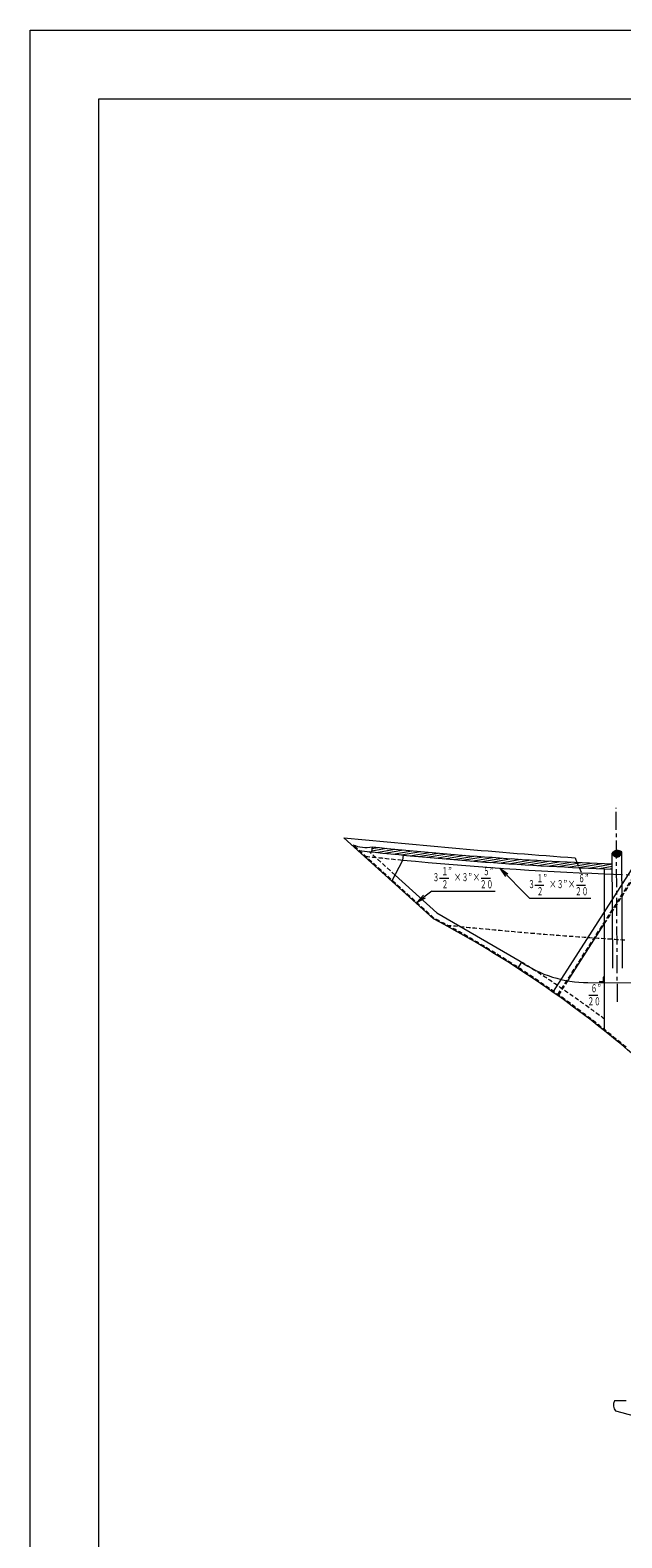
# Model space of a CAD drawing. Units: millimetres, scale not verified. Extents: x -28536 to 28536, y -20184 to 20184.
# Drawn here: x -28536 to -20279, y -856 to 20184 of the extents above; entities that cross this region are included whole.
import ezdxf
from ezdxf.enums import TextEntityAlignment as Align

# ---------------------------------------------------------------- set-up
doc = ezdxf.new("R2010")
doc.units = ezdxf.units.MM
doc.header["$LTSCALE"] = 50
doc.linetypes.add('CHAIN1', pattern=[8, 5, -1, 1, -1])
doc.linetypes.add('DASHED1', pattern=[1.8, 1.2, -0.6])
for name, color, linetype, lineweight in [('0-0_0', 3, 'Continuous', 18), ('0-1_芯', 4, 'CHAIN1', 18), ('0-2_寸法', 2, 'Continuous', 18), ('0-F_枠', 3, 'Continuous', 18)]:
    doc.layers.add(name, color=color, linetype=linetype, lineweight=lineweight)
doc.styles.add('ＭＳ ゴシック', font='')
doc.styles.get('ＭＳ ゴシック').set_extended_font_data('MS Gothic')

msp = doc.modelspace()

# ---------------------------------------------------------------- linework, layer by layer
at = {"layer": '0-0_0'}
for p, q in [((-22907.46, 7782.34), (-24158.45, 8913.65)), ((-23762.76, 8787.25), (-23770.17, 8717.41)), ((-23768.81, 8730.22), (-23561.93, 8766.7)), ((-23765.32, 8763.07), (-23677.97, 8778.47)), ((-23700.37, 8710.05), (-23444.9, 8755.09)), ((-23585.17, 8698.12), (-23326.86, 8743.67)), ((-23468.97, 8686.37), (-23207.78, 8732.42)), ((-23351.76, 8674.8), (-23087.64, 8721.37)), ((-23334.04, 8602.24), (-23327.23, 8672.41)), ((-23233.49, 8663.41), (-22966.4, 8710.5)), ((-23114.15, 8652.21), (-22844.05, 8699.84)), ((-22993.7, 8641.21), (-22720.54, 8689.38)), ((-22872.11, 8630.41), (-22595.84, 8679.13)), ((-22749.36, 8619.82), (-22469.92, 8669.09)), ((-22625.41, 8609.43), (-22342.75, 8659.27)), ((-22500.22, 8599.27), (-22214.29, 8649.68)), ((-22373.75, 8589.33), (-22084.49, 8640.33)), ((-22245.98, 8579.62), (-21953.32, 8631.22)), ((-20931.2, 8634.05), (-20904.81, 8570.71)), ((-20404.63, 7094.28), (-20415.28, 8698.38)), ((-20414.74, 8696.18), (-20282.98, 8719.41)), ((-20411.67, 8687.05), (-20279.33, 8710.38)), ((-20407.91, 8707.06), (-20295.57, 8726.86)), ((-20407.2, 8678.16), (-20280.5, 8700.51)), ((-20401.12, 8669.57), (-20283.27, 8690.34)), ((-20393.77, 8719.22), (-20313.02, 8733.46)), ((-20393.02, 8661.32), (-20288.06, 8679.83)), ((-20382.02, 8653.59), (-20295.75, 8668.8)), ((-20365.36, 8646.85), (-20309.1, 8656.77)), ((-20268.57, 7095.18), (-20279.33, 8716.73)), ((-23487.1, 8306.53), (-23334.04, 8602.24)), ((-22116.85, 8570.15), (-21820.73, 8622.36)), ((-21986.32, 8560.92), (-21686.67, 8613.76)), ((-21854.35, 8551.95), (-21551.1, 8605.42)), ((-21720.9, 8543.24), (-21413.97, 8597.36)), ((-21585.9, 8534.81), (-21275.22, 8589.59)), ((-21449.3, 8526.65), (-21134.79, 8582.11)), ((-21311.06, 8518.79), (-20992.63, 8574.94)), ((-21232.53, 6770.04), (-20143.85, 8465.56)), ((-21171.1, 8511.23), (-20848.65, 8568.08)), ((-21029.36, 8503.98), (-20702.81, 8561.56)), ((-20885.78, 8497.06), (-20555.01, 8555.38)), ((-20740.29, 8490.47), (-20414.28, 8547.96)), ((-20592.79, 8484.24), (-20414.07, 8515.75)), ((-20519.65, 6219.19), (-20519.65, 8481.31)), ((-20443.22, 8478.37), (-20413.85, 8483.55)), ((-22860.19, 7866.26), (-23442.44, 8392.8)), ((-22860.19, 7866.26), (-21698.56, 7192)), ((-21032.36, 6917.22), (-20519.65, 7715.62)), ((-21729.38, 7090.92), (-21675.15, 7177.34)), ((-20751.8, 6892.02), (-20033.59, 6887.11)), ((-20219.03, 1054.79), (-20383.48, 1054.79))]:
    msp.add_line(p, q, dxfattribs=at)
at = {"layer": '0-0_0', "color": 1, "linetype": 'DASHED1'}
for p, q in [((-22900.12, 7792.82), (-24031.57, 8816.03)), ((-23442.44, 8392.8), (-23805.55, 8721.18)), ((-21170.62, 6725.43), (-20054.88, 8462.9)), ((-20904.81, 8570.71), (-20843.82, 8424.28)), ((-20519.65, 7715.62), (-20040.05, 8462.46)), ((-21159.95, 6718.54), (-21032.36, 6917.22))]:
    msp.add_line(p, q, dxfattribs=at)
at = {"layer": '0-0_0'}
msp.add_lwpolyline([(-20537.87, 6968.87), (-20538.02, 6905.67), (-20588.8, 6907.63), (-20588.46, 6894.93), (-20524.22, 6893.34), (-20523.89, 6969.25)], close=True, dxfattribs=at)
for centre, radius, start, end in [((-11309.01, 138461.65), 130183.69, 264.33555, 265.76127), ((-23850.83, 9234.41), 455.75, 246.63476, 281.14187), ((-18598.68, 57424.08), 48980.45, 263.73572, 267.87623), ((-18518.34, 59035.66), 50521.35, 264.04162, 267.84931), ((-20338.24, 8640.39), 96.42, 52.3456, 143.03234), ((-20348.11, 8713.51), 68.85, 192.69473, 2.6832), ((-18598.68, 57353.25), 48980.45, 264.45206, 267.75234), ((-30032.27, -5706.62), 15255, 49.04726, 62.15719), ((-20743.04, 8563.66), 1671.66, 235.13838, 269.6998), ((-20272.19, 998.07), 124.91, 152.99388, 221.59117), ((-18785.09, 6530.79), 5833.81, 254.2808, 268.24703)]:
    msp.add_arc(centre, radius, start, end, dxfattribs=at)
at = {"layer": '0-0_0', "color": 1, "linetype": 'DASHED1'}
for centre, radius, start, end in [((-18598.68, 57353.25), 48980.45, 263.84049, 264.45206), ((-30032.27, -5706.62), 15267.7, 50.0032, 62.15121), ((-16944.64, 62399.04), 55007.35, 263.97421, 266.58737), ((-30399.7, -6725.44), 16413.56, 52.9907, 57.98649)]:
    msp.add_arc(centre, radius, start, end, dxfattribs=at)
at = {"layer": '0-1_芯'}
for p, q in [((-20339.72, 6624.28), (-20357.69, 9330.7)), ((-20519.65, 8410.48), (-11695.17, 8072.69))]:
    msp.add_line(p, q, dxfattribs=at)
at = {"layer": '0-2_寸法'}
for p, q in [((-21983.3, 8489.88), (-21869.1, 8408.89)), ((-21983.3, 8489.88), (-21903.69, 8374.72)), ((-21569.04, 8070.58), (-21983.3, 8489.88)), ((-22821.85, 8349.98), (-22693.61, 8349.98)), ((-22241.91, 8349.98), (-22113.67, 8349.98)), ((-21493.77, 8252.89), (-21365.53, 8252.89)), ((-20913.82, 8252.89), (-20785.58, 8252.89)), ((-22929.61, 8170.06), (-23141.58, 8011.18)), ((-23141.58, 8011.18), (-23045.83, 8113.33)), ((-23141.58, 8011.18), (-23016.67, 8074.42)), ((-22929.61, 8170.06), (-22047.25, 8170.06)), ((-21569.04, 8070.58), (-20713.2, 8070.58)), ((-20740.78, 6716.96), (-20612.54, 6716.96))]:
    msp.add_line(p, q, dxfattribs=at)
at = {"layer": '0-F_枠'}
for p, q in [((-28535.76, 20184), (28536.24, 20184)), ((-28535.76, -20184), (-28535.76, 20184)), ((-27575.76, 19224), (27575.76, 19224)), ((-27575.76, -19224), (-27575.76, 19224))]:
    msp.add_line(p, q, dxfattribs=at)

# ---------------------------------------------------------------- texts
at = {"layer": '0-2_寸法', "style": 'ＭＳ ゴシック', "width": 0.6}
for s, p in [('３', (-22919.47, 8274.5)), ('１”', (-22795.28, 8357.45)), ('３”', (-22514.09, 8274.77)), ('５”', (-22215.33, 8357.45)), ('２', (-22794.46, 8175.64)), ('×', (-22623.92, 8274.57)), ('×', (-22361.71, 8274.77)), ('２０', (-22259.5, 8175.64)), ('３', (-21585.1, 8177.92)), ('２', (-21466.38, 8078.56)), ('１”', (-21467.19, 8260.36)), ('×', (-21295.83, 8177.49)), ('３”', (-21186.01, 8177.69)), ('×', (-21033.62, 8177.69)), ('２０', (-20931.42, 8078.56)), ('６”', (-20887.25, 8260.36)), ('６”', (-20714.2, 6724.43)), ('２０', (-20758.37, 6542.62))]:
    msp.add_text(s, height=110, dxfattribs=at).set_placement(p, align=Align.BOTTOM_LEFT)

doc.saveas('drawing.dxf')
